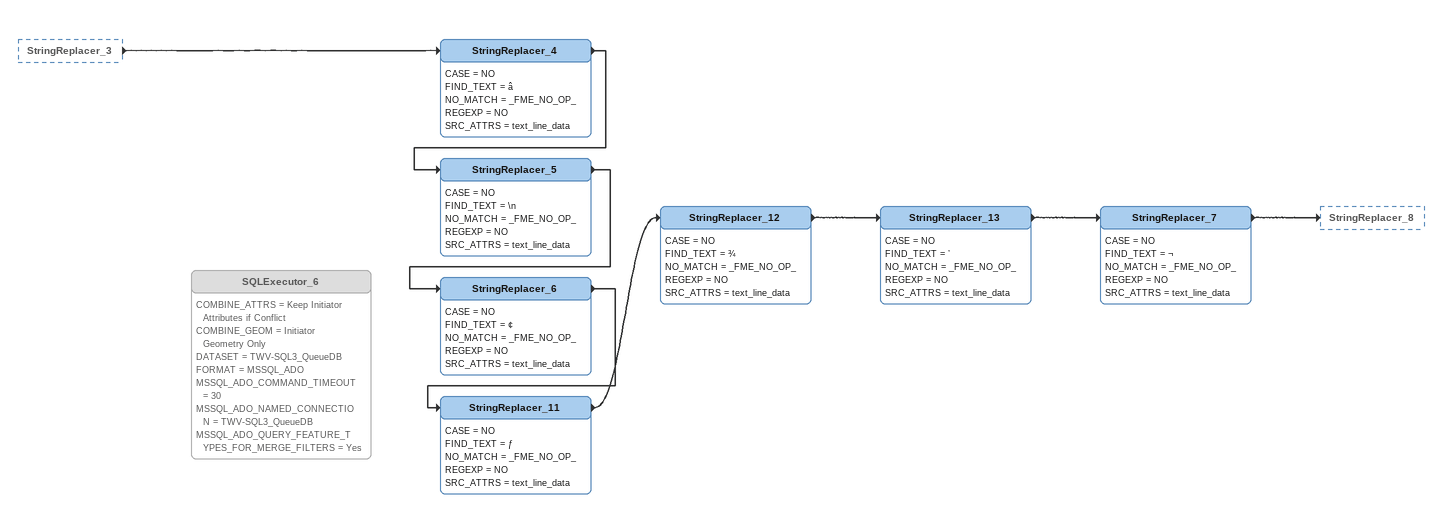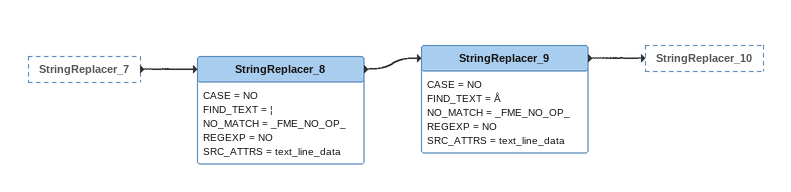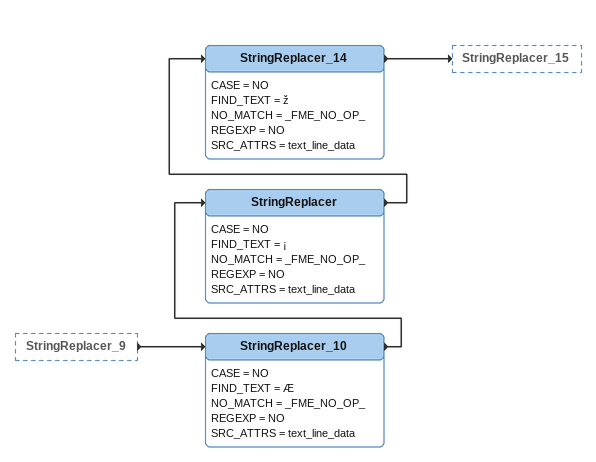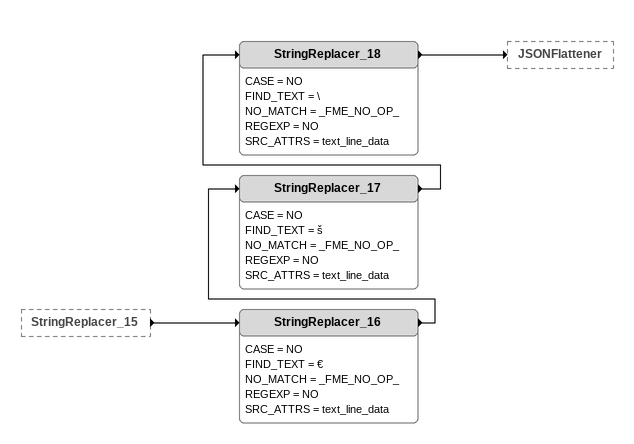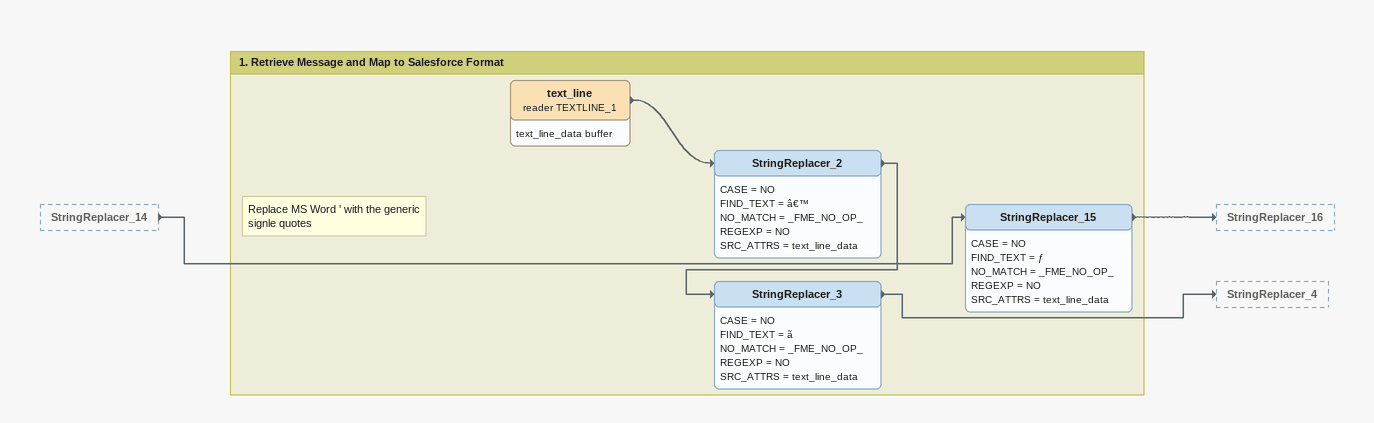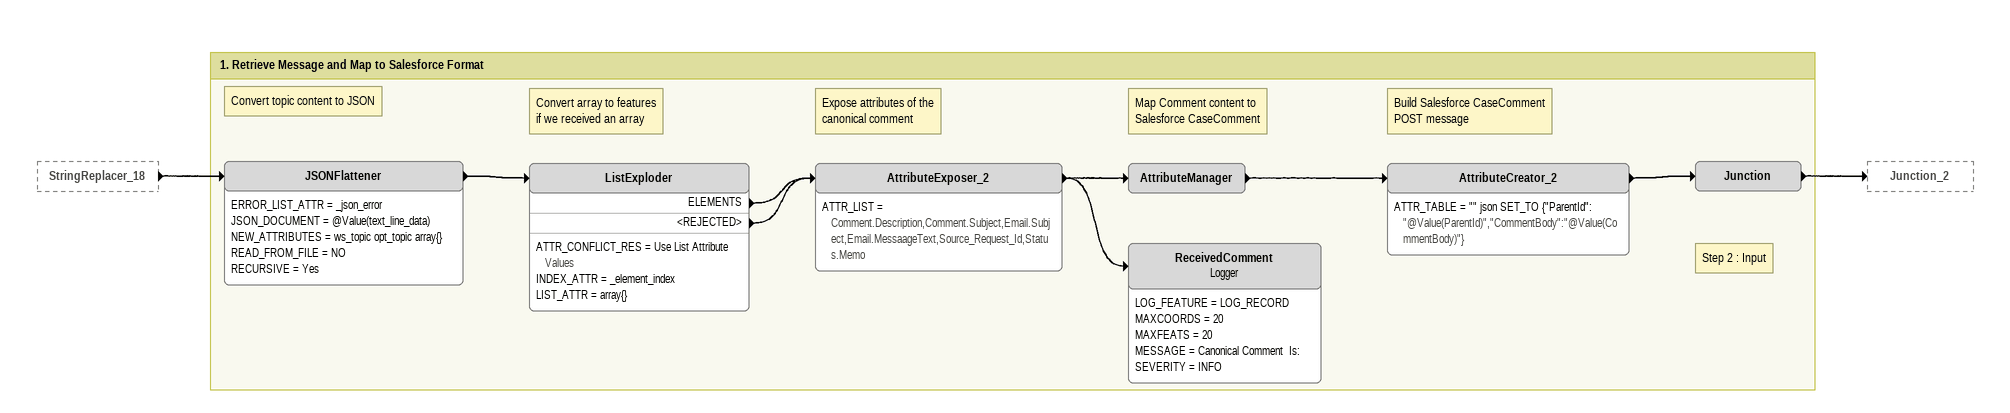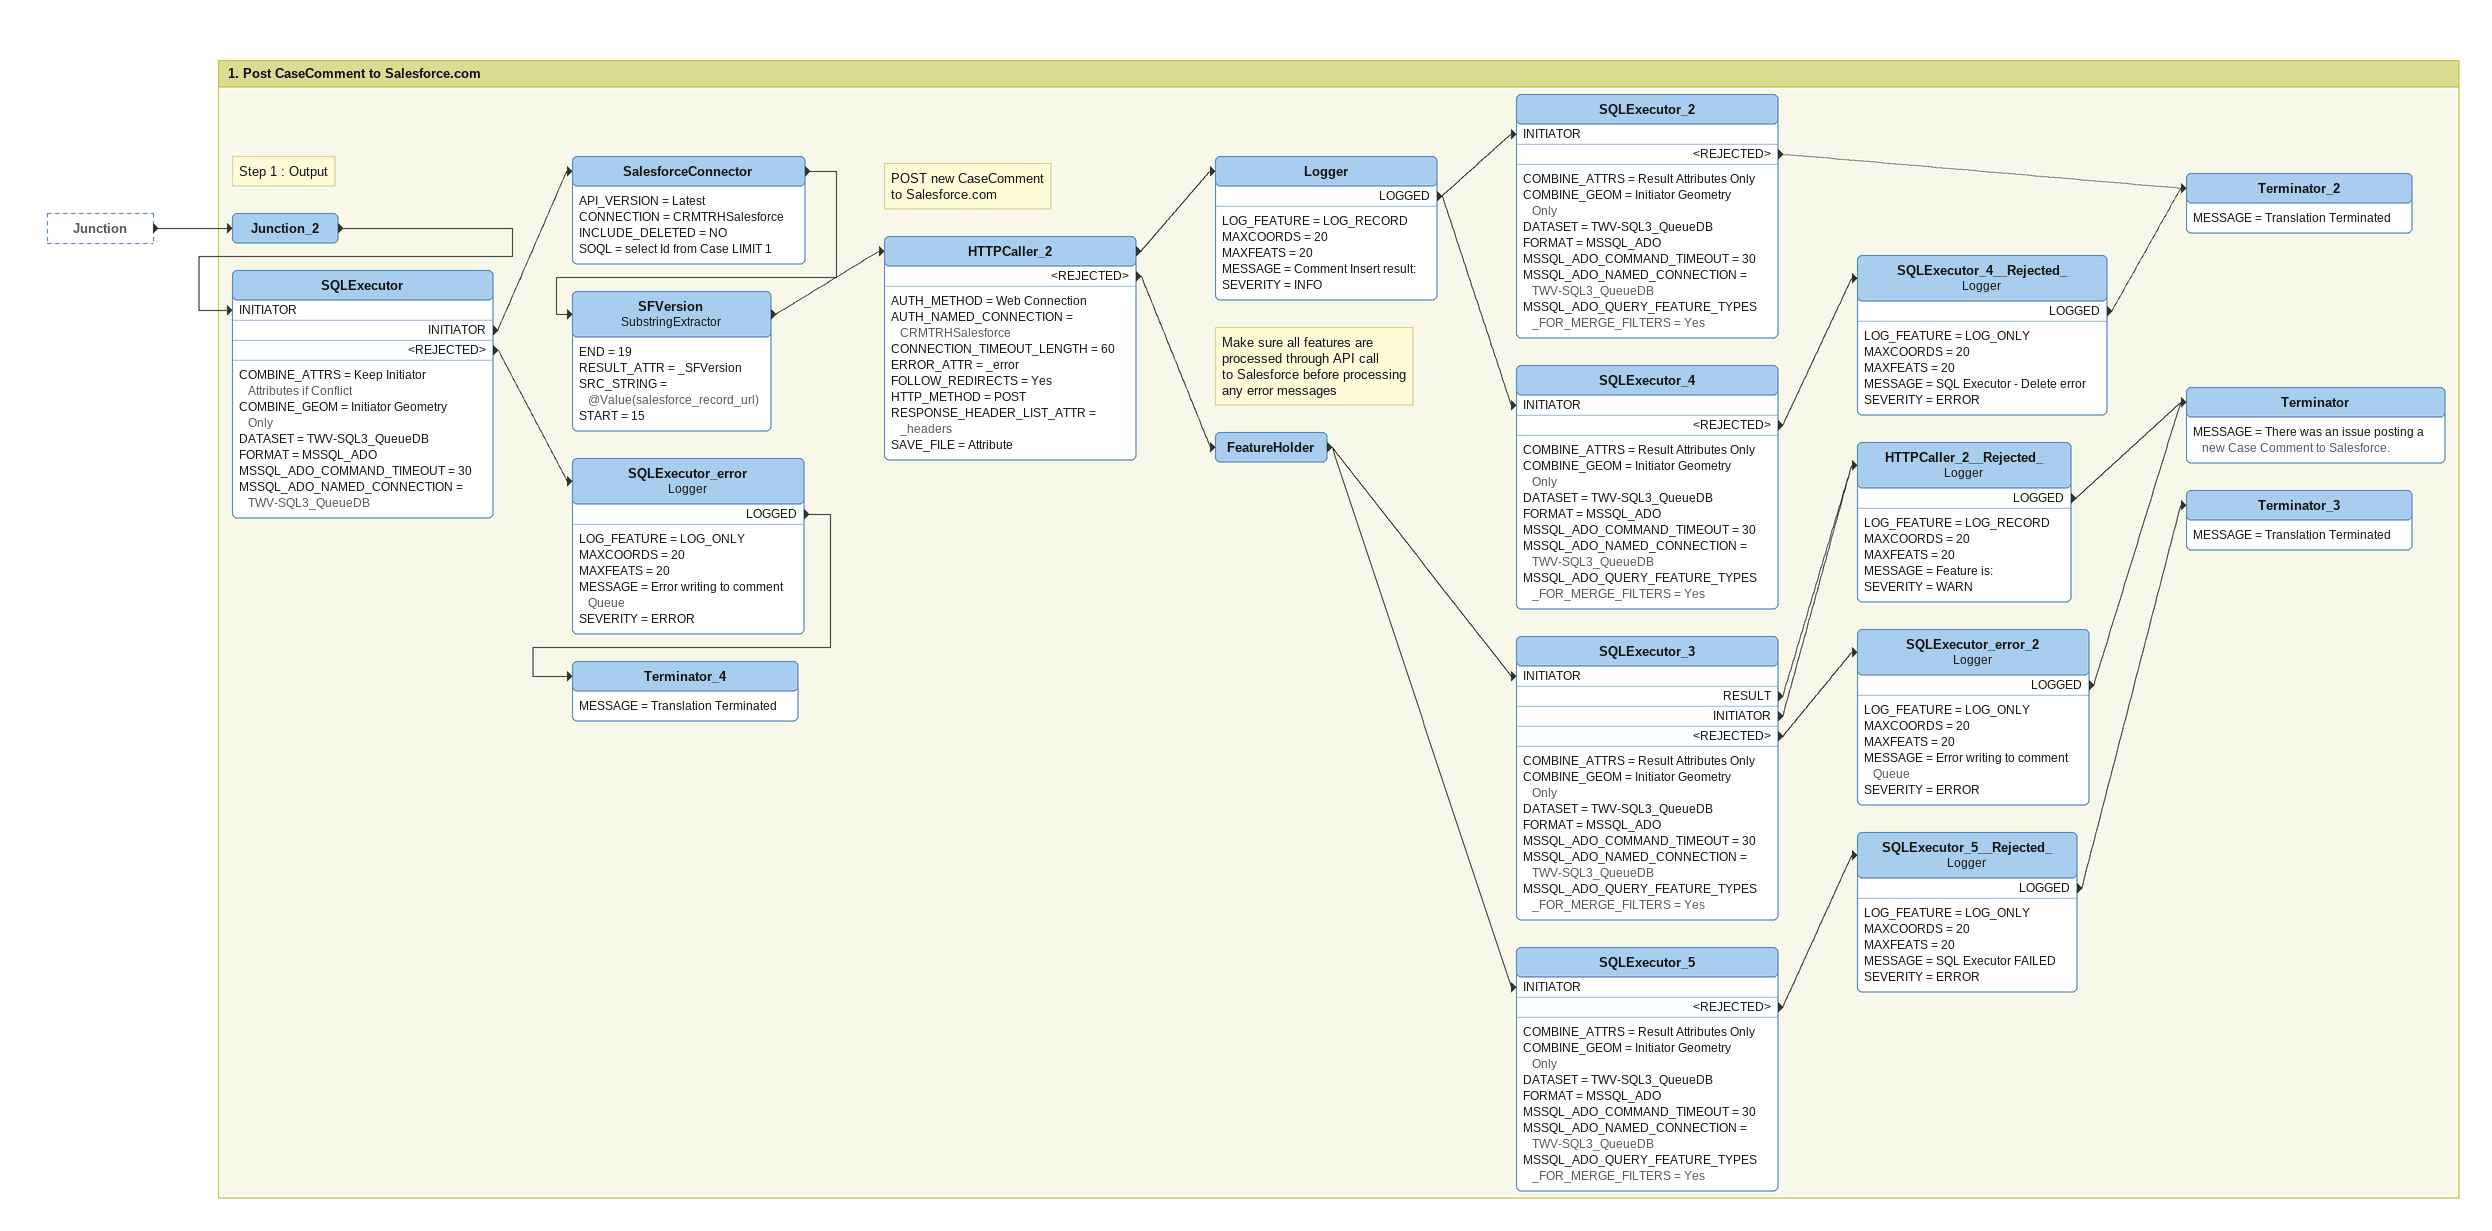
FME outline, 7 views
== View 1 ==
StringReplacer_3 [outside]
    -> StringReplacer_4
SQLExecutor_6 [off]
    COMBINE_ATTRS = Keep Initiator Attributes if Conflict
    COMBINE_GEOM = Initiator Geometry Only
    DATASET = TWV-SQL3_QueueDB
    FORMAT = MSSQL_ADO
    MSSQL_ADO_COMMAND_TIMEOUT = 30
    MSSQL_ADO_NAMED_CONNECTION = TWV-SQL3_QueueDB
    MSSQL_ADO_QUERY_FEATURE_TYPES_FOR_MERGE_FILTERS = Yes
StringReplacer_4
    CASE = NO
    FIND_TEXT = â
    NO_MATCH = _FME_NO_OP_
    REGEXP = NO
    SRC_ATTRS = text_line_data
    -> StringReplacer_5
StringReplacer_5
    CASE = NO
    FIND_TEXT = \n
    NO_MATCH = _FME_NO_OP_
    REGEXP = NO
    SRC_ATTRS = text_line_data
    -> StringReplacer_6
StringReplacer_6
    CASE = NO
    FIND_TEXT = ¢
    NO_MATCH = _FME_NO_OP_
    REGEXP = NO
    SRC_ATTRS = text_line_data
    -> StringReplacer_11
StringReplacer_11
    CASE = NO
    FIND_TEXT = ƒ
    NO_MATCH = _FME_NO_OP_
    REGEXP = NO
    SRC_ATTRS = text_line_data
    -> StringReplacer_12
StringReplacer_12
    CASE = NO
    FIND_TEXT = ¾
    NO_MATCH = _FME_NO_OP_
    REGEXP = NO
    SRC_ATTRS = text_line_data
    -> StringReplacer_13
StringReplacer_13
    CASE = NO
    FIND_TEXT = ’
    NO_MATCH = _FME_NO_OP_
    REGEXP = NO
    SRC_ATTRS = text_line_data
    -> StringReplacer_7
StringReplacer_7
    CASE = NO
    FIND_TEXT = ¬
    NO_MATCH = _FME_NO_OP_
    REGEXP = NO
    SRC_ATTRS = text_line_data
    -> StringReplacer_8

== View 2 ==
StringReplacer_7 [outside]
    -> StringReplacer_8
StringReplacer_8
    CASE = NO
    FIND_TEXT = ¦
    NO_MATCH = _FME_NO_OP_
    REGEXP = NO
    SRC_ATTRS = text_line_data
    -> StringReplacer_9
StringReplacer_9
    CASE = NO
    FIND_TEXT = Å
    NO_MATCH = _FME_NO_OP_
    REGEXP = NO
    SRC_ATTRS = text_line_data
    -> StringReplacer_10

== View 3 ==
StringReplacer_9 [outside]
    -> StringReplacer_10
StringReplacer_10
    CASE = NO
    FIND_TEXT = Æ
    NO_MATCH = _FME_NO_OP_
    REGEXP = NO
    SRC_ATTRS = text_line_data
    -> StringReplacer
StringReplacer
    CASE = NO
    FIND_TEXT = ¡
    NO_MATCH = _FME_NO_OP_
    REGEXP = NO
    SRC_ATTRS = text_line_data
    -> StringReplacer_14
StringReplacer_14
    CASE = NO
    FIND_TEXT = ž
    NO_MATCH = _FME_NO_OP_
    REGEXP = NO
    SRC_ATTRS = text_line_data
    -> StringReplacer_15

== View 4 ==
StringReplacer_15 [outside]
    -> StringReplacer_16
StringReplacer_16
    CASE = NO
    FIND_TEXT = €
    NO_MATCH = _FME_NO_OP_
    REGEXP = NO
    SRC_ATTRS = text_line_data
    -> StringReplacer_17
StringReplacer_17
    CASE = NO
    FIND_TEXT = š
    NO_MATCH = _FME_NO_OP_
    REGEXP = NO
    SRC_ATTRS = text_line_data
    -> StringReplacer_18
StringReplacer_18
    CASE = NO
    FIND_TEXT = \
    NO_MATCH = _FME_NO_OP_
    REGEXP = NO
    SRC_ATTRS = text_line_data
    -> JSONFlattener

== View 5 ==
StringReplacer_14 [outside]
    -> StringReplacer_15

Bookmark: 1. Retrieve Message and Map to Salesforce Format
text_line (reader TEXTLINE_1)
    attributes: text_line_data buffer
    -> StringReplacer_2
Note: Replace MS Word ' with the generic signle quotes
StringReplacer_2
    CASE = NO
    FIND_TEXT = â€™
    NO_MATCH = _FME_NO_OP_
    REGEXP = NO
    SRC_ATTRS = text_line_data
    -> StringReplacer_3
StringReplacer_3
    CASE = NO
    FIND_TEXT = ã
    NO_MATCH = _FME_NO_OP_
    REGEXP = NO
    SRC_ATTRS = text_line_data
    -> StringReplacer_4
StringReplacer_15
    CASE = NO
    FIND_TEXT = ƒ
    NO_MATCH = _FME_NO_OP_
    REGEXP = NO
    SRC_ATTRS = text_line_data
    -> StringReplacer_16

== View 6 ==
StringReplacer_18 [outside]
    -> JSONFlattener

Bookmark: 1. Retrieve Message and Map to Salesforce Format
Note: Convert topic content to JSON
JSONFlattener
    ERROR_LIST_ATTR = _json_error
    JSON_DOCUMENT = @Value(text_line_data)
    NEW_ATTRIBUTES = ws_topic opt_topic array{}
    READ_FROM_FILE = NO
    RECURSIVE = Yes
    -> ListExploder
Note: Convert array to features / if we received an array
ListExploder
    ATTR_CONFLICT_RES = Use List Attribute Values
    INDEX_ATTR = _element_index
    LIST_ATTR = array{}
    ELEMENTS -> AttributeExposer_2
    <REJECTED> -> AttributeExposer_2
Note: Expose attributes of the / canonical comment
AttributeExposer_2
    ATTR_LIST = Comment.Description,Comment.Subject,Email.Subject,Email.MessaageText,Source_Request_Id,Status.Memo
    -> ReceivedComment
    -> AttributeManager
Note: Map Comment content to / Salesforce CaseComment
AttributeManager
    -> AttributeCreator_2
Note: Build Salesforce CaseComment / POST message
AttributeCreator_2
    ATTR_TABLE = "" json SET_TO {"ParentId": "@Value(ParentId)","CommentBody":"@Value(CommentBody)"}
    -> Junction
Note: Step 2 : Input
Junction
    -> Junction_2
ReceivedComment: Logger
    LOG_FEATURE = LOG_RECORD
    MAXCOORDS = 20
    MAXFEATS = 20
    MESSAGE = Canonical Comment  Is:
    SEVERITY = INFO

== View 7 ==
Junction [outside]
    -> Junction_2

Bookmark: 1. Post CaseComment to Salesforce.com
Note: Step 1 : Output
Junction_2
    -> SQLExecutor [INITIATOR]
SQLExecutor
    COMBINE_ATTRS = Keep Initiator Attributes if Conflict
    COMBINE_GEOM = Initiator Geometry Only
    DATASET = TWV-SQL3_QueueDB
    FORMAT = MSSQL_ADO
    MSSQL_ADO_COMMAND_TIMEOUT = 30
    MSSQL_ADO_NAMED_CONNECTION = TWV-SQL3_QueueDB
    INITIATOR -> SalesforceConnector
    <REJECTED> -> SQLExecutor_error
SalesforceConnector
    API_VERSION = Latest
    CONNECTION = CRMTRHSalesforce
    INCLUDE_DELETED = NO
    SOQL = select Id from Case LIMIT 1
    -> SFVersion
SFVersion: SubstringExtractor
    END = 19
    RESULT_ATTR = _SFVersion
    SRC_STRING = @Value(salesforce_record_url)
    START = 15
    -> HTTPCaller_2
Note: POST new CaseComment / to Salesforce.com
HTTPCaller_2
    AUTH_METHOD = Web Connection
    AUTH_NAMED_CONNECTION = CRMTRHSalesforce
    CONNECTION_TIMEOUT_LENGTH = 60
    ERROR_ATTR = _error
    FOLLOW_REDIRECTS = Yes
    HTTP_METHOD = POST
    RESPONSE_HEADER_LIST_ATTR = _headers
    SAVE_FILE = Attribute
    -> Logger
    <REJECTED> -> FeatureHolder
Logger
    LOG_FEATURE = LOG_RECORD
    MAXCOORDS = 20
    MAXFEATS = 20
    MESSAGE = Comment Insert result:
    SEVERITY = INFO
    LOGGED -> SQLExecutor_2 [INITIATOR]
    LOGGED -> SQLExecutor_4 [INITIATOR]
SQLExecutor_2
    COMBINE_ATTRS = Result Attributes Only
    COMBINE_GEOM = Initiator Geometry Only
    DATASET = TWV-SQL3_QueueDB
    FORMAT = MSSQL_ADO
    MSSQL_ADO_COMMAND_TIMEOUT = 30
    MSSQL_ADO_NAMED_CONNECTION = TWV-SQL3_QueueDB
    MSSQL_ADO_QUERY_FEATURE_TYPES_FOR_MERGE_FILTERS = Yes
    <REJECTED> -> Terminator_2
SQLExecutor_4
    COMBINE_ATTRS = Result Attributes Only
    COMBINE_GEOM = Initiator Geometry Only
    DATASET = TWV-SQL3_QueueDB
    FORMAT = MSSQL_ADO
    MSSQL_ADO_COMMAND_TIMEOUT = 30
    MSSQL_ADO_NAMED_CONNECTION = TWV-SQL3_QueueDB
    MSSQL_ADO_QUERY_FEATURE_TYPES_FOR_MERGE_FILTERS = Yes
    <REJECTED> -> SQLExecutor_4__Rejected_
SQLExecutor_4__Rejected_: Logger
    LOG_FEATURE = LOG_ONLY
    MAXCOORDS = 20
    MAXFEATS = 20
    MESSAGE = SQL Executor - Delete error
    SEVERITY = ERROR
    LOGGED -> Terminator_2
Terminator_2
    MESSAGE = Translation Terminated
Note: Make sure all features are / processed through API call / to Salesforce before processing / any error messages
FeatureHolder
    -> SQLExecutor_3 [INITIATOR]
    -> SQLExecutor_5 [INITIATOR]
SQLExecutor_3
    COMBINE_ATTRS = Result Attributes Only
    COMBINE_GEOM = Initiator Geometry Only
    DATASET = TWV-SQL3_QueueDB
    FORMAT = MSSQL_ADO
    MSSQL_ADO_COMMAND_TIMEOUT = 30
    MSSQL_ADO_NAMED_CONNECTION = TWV-SQL3_QueueDB
    MSSQL_ADO_QUERY_FEATURE_TYPES_FOR_MERGE_FILTERS = Yes
    RESULT -> HTTPCaller_2__Rejected_
    INITIATOR -> HTTPCaller_2__Rejected_
    <REJECTED> -> SQLExecutor_error_2
HTTPCaller_2__Rejected_: Logger
    LOG_FEATURE = LOG_RECORD
    MAXCOORDS = 20
    MAXFEATS = 20
    MESSAGE = Feature is:
    SEVERITY = WARN
    LOGGED -> Terminator
SQLExecutor_error_2: Logger
    LOG_FEATURE = LOG_ONLY
    MAXCOORDS = 20
    MAXFEATS = 20
    MESSAGE = Error writing to comment Queue
    SEVERITY = ERROR
    LOGGED -> Terminator
Terminator
    MESSAGE = There was an issue posting a new Case Comment to Salesforce.
SQLExecutor_5
    COMBINE_ATTRS = Result Attributes Only
    COMBINE_GEOM = Initiator Geometry Only
    DATASET = TWV-SQL3_QueueDB
    FORMAT = MSSQL_ADO
    MSSQL_ADO_COMMAND_TIMEOUT = 30
    MSSQL_ADO_NAMED_CONNECTION = TWV-SQL3_QueueDB
    MSSQL_ADO_QUERY_FEATURE_TYPES_FOR_MERGE_FILTERS = Yes
    <REJECTED> -> SQLExecutor_5__Rejected_
SQLExecutor_5__Rejected_: Logger
    LOG_FEATURE = LOG_ONLY
    MAXCOORDS = 20
    MAXFEATS = 20
    MESSAGE = SQL Executor FAILED
    SEVERITY = ERROR
    LOGGED -> Terminator_3
Terminator_3
    MESSAGE = Translation Terminated
SQLExecutor_error: Logger
    LOG_FEATURE = LOG_ONLY
    MAXCOORDS = 20
    MAXFEATS = 20
    MESSAGE = Error writing to comment Queue
    SEVERITY = ERROR
    LOGGED -> Terminator_4
Terminator_4
    MESSAGE = Translation Terminated
